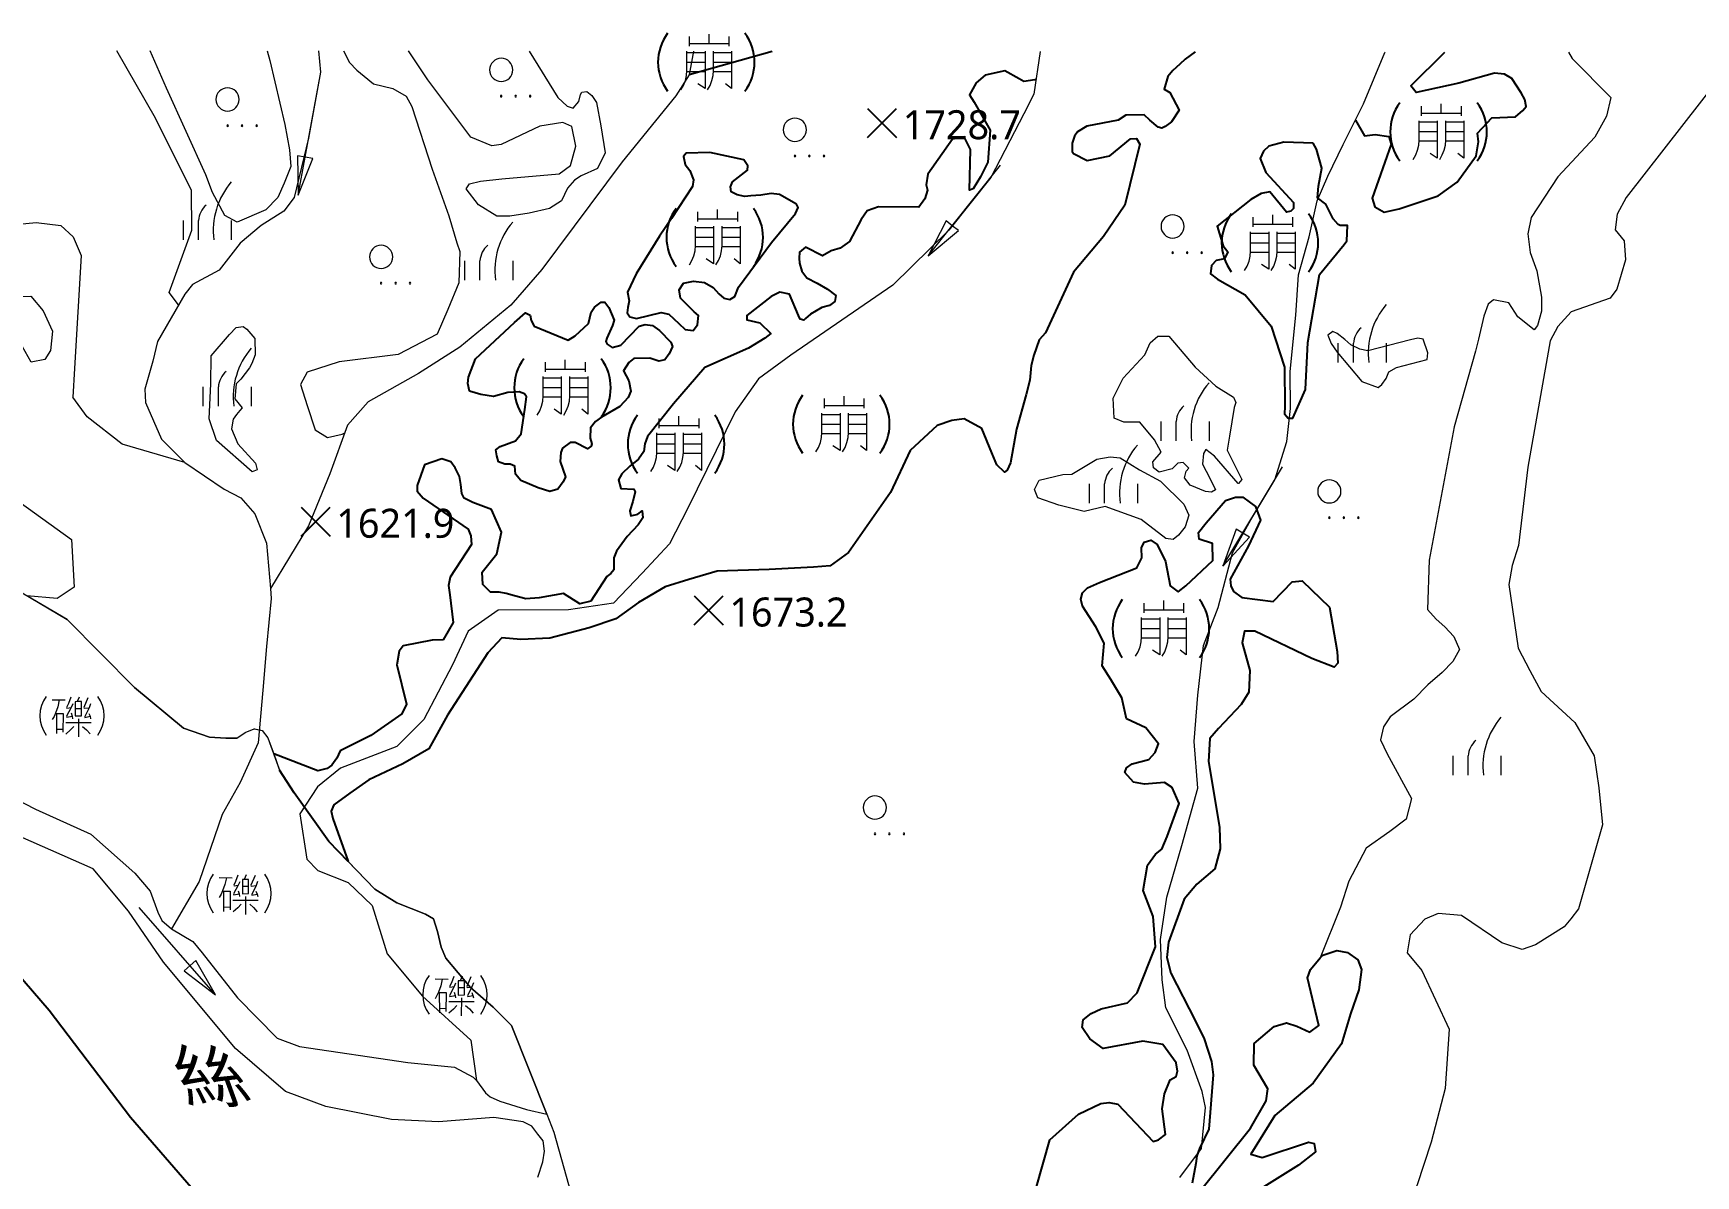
# Model space of a CAD drawing. Header units: metres. Extents: x 232867 to 235443, y 2535802 to 2538582.
# Drawn here: x 234723.9 to 235154.1, y 2538278.7 to 2538574.2 of the extents above; entities that cross this region are included whole.
import ezdxf
from ezdxf.enums import TextEntityAlignment as Align

# ---------------------------------------------------------------- set-up
doc = ezdxf.new("R2010")
doc.units = ezdxf.units.M
for name, color, linetype, lineweight in [('9510101', 5, 'Continuous', 20), ('9510104', 5, 'Continuous', 20), ('9510109', 4, 'Continuous', 20), ('9510503', 5, 'Continuous', 20), ('9710500', 3, 'Continuous', 20), ('9720000', 3, 'Continuous', 20)]:
    doc.layers.add(name, color=color, linetype=linetype, lineweight=lineweight)
doc.layers.add('9540203', color=34, linetype='Continuous', lineweight=20, true_color=0xa55200)
doc.layers.add('9790201', color=34, linetype='145', lineweight=20, true_color=0xa55200)
doc.layers.add('9810200', color=7, linetype='Continuous')
doc.layers.add('9820205', color=34, linetype='Continuous', true_color=0xa55200)
doc.styles.add('LMP', font='')
doc.styles.get('LMP').set_extended_font_data('Microsoft JhengHei')
doc.linetypes.add('145', pattern='A,0,-7.5,[10,base.shx,S=1,R=0,X=0,Y=0]', length=7.5)

# ---------------------------------------------------------------- blocks, each defined once
blk = doc.blocks.new('95423')
at = {"linetype": 'Continuous'}
for points in [[(-8.038459, 4.930951, 0.333333), (-8.038459, -5.069049)], [(5.294874, -5.069049, 0.333333), (5.294874, 4.930951)]]:
    blk.add_lwpolyline(points, format="xyb", dxfattribs=at)
for points in [[(-1.658659, 4.693477), (-2.248486, 3.049291), (-2.745182, 2.087597), (-2.667573, 1.87044), (-1.565528, 2.041063)], [(0.467822, 4.7245), (-0.028874, 3.576672)], [(2.765042, 4.569388), (1.694041, 2.056575), (1.756128, 1.854929), (3.044434, 1.979019)], [(-6.517338, 4.020808), (-3.120598, 3.98995)], [(-4.649285, 4.003837), (-5.035124, 2.261878), (-5.652713, 0.610952), (-6.007826, -0.237655), (-6.486458, -1.086262)], [(-5.703949, 0.488515), (-3.645549, 0.487518), (-3.691487, -4.344848)], [(-5.412274, 0.488373), (-5.381306, -4.711387)], [(-1.177484, 2.956224), (-1.565528, 2.041063), (-2.791747, -0.20806), (-2.714138, -0.47175), (-1.348224, -0.20806)], [(-1.565528, 0.629545), (-1.348224, -0.20806), (-1.22405, -0.844019)], [(-0.510049, 3.545649), (-0.510049, -0.130504), (1.07317, -0.099481), (1.07317, 3.56116), (-0.028874, 3.576672), (-0.510049, 3.545649)], [(-0.510049, 1.823907), (1.07317, 1.792884)], [(3.416956, 3.018268), (3.044434, 1.979019), (1.926867, -0.316638), (1.973432, -0.533795), (3.308304, -0.223571)], [(3.01339, 0.536478), (3.308304, -0.223571), (3.463521, -0.85953)], [(-3.685038, -3.666464), (-5.358978, -3.619674)], [(-2.962791, -1.812378), (3.587391, -1.812378)], [(-0.851832, -2.836116), (-1.705529, -3.766788), (-2.931747, -4.852571)], [(0.327822, -0.850683), (0.281257, -5.550575)], [(1.398823, -2.851627), (2.392216, -3.735766), (3.354564, -4.790527)]]:
    blk.add_lwpolyline(points)
blk = doc.blocks.new('98225')
at = {"lineweight": 0}
for points in [[(-4.3718, 4.121213), (-4.3718, 6.620776)], [(5.936866, 4.746473), (4.999714, 4.746473), (0.313957, 4.746473), (-4.3718, 4.746473)], [(0.625848, 7.246036), (0.625848, 4.746473)], [(5.936866, 4.121213), (5.936866, 6.620776)], [(-6.557994, -7.127561), (-5.892824, -5.979033), (-5.403554, -4.744772), (-5.10201, -3.451385), (-4.997061, -2.128435), (-4.997061, -1.815065), (-4.997061, 2.87217)], [(-4.997061, 2.558801), (-0.311303, 2.558801), (-0.311303, -2.128435), (-0.311303, -6.81567), (-2.185606, -5.565149)], [(-4.997061, 0.059238), (-0.311303, 0.059238)], [(-0.311303, 2.87217), (-0.311303, 2.558801)], [(0.313957, -7.127561), (0.979128, -5.979033), (1.468397, -4.744772), (1.769941, -3.451385), (1.876369, -2.128435), (1.876369, 2.558801), (1.876369, 2.87217)], [(1.876369, 2.558801), (6.560648, 2.558801)], [(1.876369, 0.059238), (6.560648, 0.059238)], [(6.560648, 2.87217), (6.560648, -1.815065), (6.560648, -6.503779), (6.560648, -6.81567), (4.999714, -5.565149)], [(-0.311303, -2.440326), (-4.997061, -2.440326)], [(6.560648, -2.440326), (1.876369, -2.440326)]]:
    blk.add_lwpolyline(points, dxfattribs=at)
for start, end in [(143.130102, 216.869898), (323.130102, 36.869898)]:
    blk.add_arc((0, 0), 12.5, start, end)
blk = doc.blocks.new('97132')
at = {"linetype": 'Continuous'}
for points in [[(-3.2, 6.8, 1), (2.8, 6.8, 1)], [(-0.4, 0, 1), (0, 0, 1)], [(3.35, 0, 1), (3.75, 0, 1)], [(7.1, 0, 1), (7.5, 0, 1)]]:
    blk.add_lwpolyline(points, format="xyb", close=True, dxfattribs=at)
blk = doc.blocks.new('97200')
at = {"linetype": 'Continuous'}
for points in [[(6.25, 15, 0.214635), (1.75, 0)], [(-0.25, 9, 0.201941), (-2.25, 5)]]:
    blk.add_lwpolyline(points, format="xyb", dxfattribs=at)
for points in [[(-6.25, 5), (-6.25, 0)], [(-2.25, 0), (-2.25, 5)], [(6.25, 5), (6.25, 0)]]:
    blk.add_lwpolyline(points, dxfattribs=at)
blk = doc.blocks.new('95153')
at = {"color": 5, "linetype": 'Continuous'}
blk.add_lwpolyline([(15, 0), (5, 2), (5, 0), (5, -2), (15, 0), (-15, 0)], dxfattribs=at)
blk = doc.blocks.new('98120')
at = {"linetype": 'Continuous'}
for points in [[(-3.75, -3.75), (3.75, 3.75)], [(-3.75, 3.75), (3.75, -3.75)]]:
    blk.add_lwpolyline(points, dxfattribs=at)

msp = doc.modelspace()

# ---------------------------------------------------------------- linework, layer by layer
at = {"layer": '9510101', "lineweight": 0, "flags": 128}
for points in [[(234708.18198, 2538381.898148), (234724.47268, 2538373.559648), (234738.84788, 2538367.104848), (234750.18498, 2538356.970848), (234754.16938, 2538352.328048), (234756.11418, 2538346.937448), (234757.15528, 2538344.754148), (234759.65778, 2538342.583148), (234765.23858, 2538339.269148), (234767.60098, 2538336.366348), (234776.75838, 2538324.752548), (234787.07498, 2538314.317748), (234792.79218, 2538312.173948), (234820.88488, 2538308.026948), (234832.87818, 2538306.812948), (234837.72228, 2538304.223348), (234838.60638, 2538303.353948), (234840.97118, 2538300.158848), (234842.14878, 2538299.145848), (234844.64268, 2538297.997848), (234851.52888, 2538295.863848), (234856.76748, 2538294.612748), (234858.60208, 2538290.006948), (234863.83358, 2538271.552748)], [(234854.46288, 2538278.378048), (234855.74648, 2538282.338848), (234856.16208, 2538285.122048), (234855.84758, 2538287.752648), (234854.51638, 2538289.497048), (234852.89008, 2538291.531448), (234850.68608, 2538292.683248), (234843.06958, 2538293.789248), (234828.74228, 2538292.644248), (234816.59458, 2538293.273148), (234799.59628, 2538296.640848), (234789.18578, 2538300.525648), (234776.21728, 2538311.656348), (234757.63708, 2538333.979848), (234748.53418, 2538347.186848), (234739.45008, 2538358.146048), (234699.24578, 2538375.791048)]]:
    msp.add_lwpolyline(points, dxfattribs=at).dxf.unprotected_set("ltscale", 0)
at = {"layer": '9510104', "lineweight": 0, "flags": 128}
for points in [[(234797.689982, 2538569.6475), (234798.261851, 2538564.171883), (234795.165647, 2538547.092274), (234791.450356, 2538531.748223), (234788.779075, 2538528.17267), (234782.857878, 2538524.514584), (234777.474866, 2538519.888193), (234771.984371, 2538512.894724), (234765.094285, 2538509.236638), (234763.156509, 2538506.762188), (234756.051072, 2538494.496726), (234754.866833, 2538489.439868), (234752.798073, 2538482.116851), (234752.970277, 2538478.674487), (234757.103558, 2538469.207937), (234763.131468, 2538463.183752), (234773.292659, 2538456.299024), (234777.598144, 2538454.061615), (234781.214813, 2538449.930622), (234784.31487, 2538442.35746), (234785.3056, 2538430.588423)], [(234894.799877, 2538569.545609), (234893.635776, 2538563.413366), (234890.213507, 2538558.059597), (234884.92702, 2538551.565438), (234876.30595, 2538540.972276), (234855.515678, 2538513.10777), (234847.459892, 2538503.927006), (234834.316205, 2538493.051365), (234823.563608, 2538486.234279), (234810.561271, 2538478.889692), (234805.19067, 2538472.816263), (234800.668168, 2538460.245744), (234795.156333, 2538446.827727), (234785.3056, 2538430.588423)], [(234984.483934, 2538569.451509), (234982.789014, 2538558.445171), (234980.263741, 2538553.398287), (234971.678968, 2538536.945506), (234960.86633, 2538523.288508), (234946.302573, 2538509.06981), (234919.948429, 2538490.955204), (234911.546647, 2538484.819344), (234905.568048, 2538476.261253), (234893.276074, 2538451.348169), (234888.590353, 2538442.144281), (234881.481449, 2538434.554886), (234874.034301, 2538426.773044), (234862.409954, 2538425.1298), (234844.252643, 2538424.967861), (234836.459931, 2538419.58654), (234832.407166, 2538410.837565), (234824.949616, 2538396.742082), (234817.97863, 2538389.775407), (234803.387906, 2538384.10463), (234797.450913, 2538379.319039), (234792.896176, 2538372.328895), (234794.699502, 2538360.561764), (234797.561863, 2538357.701049), (234805.368444, 2538354.58041), (234811.613631, 2538348.599056), (234815.516922, 2538336.116307), (234824.624471, 2538325.193877), (234837.115231, 2538313.75121), (234838.606361, 2538303.353968)], [(235020.624387, 2538278.251934), (235026.235678, 2538285.745042), (235027.211686, 2538296.390044), (235026.350359, 2538300.51929), (235022.480033, 2538311.241561), (235016.953246, 2538322.186219), (235016.06661, 2538329.388093), (235015.62641, 2538339.784766), (235017.190395, 2538350.78929), (235021.098502, 2538364.177331), (235025.231286, 2538378.985504), (235024.30474, 2538391.032677), (235025.27004, 2538402.977637), (235026.70027, 2538415.872013), (235030.5194, 2538425.713715), (235034.185307, 2538439.808828), (235038.960581, 2538448.358555), (235045.139408, 2538458.692925), (235048.248487, 2538468.646819), (235049.242016, 2538477.164616), (235049.163169, 2538486.737036), (235050.579771, 2538501.285903), (235051.321366, 2538511.692553), (235054.07688, 2538521.525276), (235056.127211, 2538530.879299), (235058.910955, 2538537.284859), (235062.861892, 2538545.473067), (235068.094309, 2538555.917633), (235073.657903, 2538569.201465), (235073.718622, 2538569.357882)], [(234785.3056, 2538430.588423), (234785.521068, 2538428.028848), (234784.31564, 2538415.63626), (234783.282416, 2538404.276519), (234782.076603, 2538390.679172), (234777.420546, 2538380.457692), (234772.770268, 2538372.196097), (234766.836743, 2538354.800435), (234759.657757, 2538342.583181)]]:
    msp.add_lwpolyline(points, dxfattribs=at).dxf.unprotected_set("ltscale", 0)
at = {"layer": '9510109', "lineweight": 0, "flags": 128}
for points in [[(234720.600514, 2538429.702748), (234732.716714, 2538422.622548), (234750.085314, 2538404.993548), (234762.765914, 2538394.446948), (234769.553314, 2538392.168548)], [(234769.553314, 2538392.168548), (234773.720914, 2538391.858348), (234776.570714, 2538391.921748), (234778.755914, 2538393.405148), (234781.092414, 2538394.303848), (234783.147014, 2538393.881648), (234784.627714, 2538391.989648), (234787.653214, 2538383.634548), (234791.442114, 2538377.785148), (234800.431914, 2538365.151748), (234812.275114, 2538352.836148), (234817.976914, 2538349.300748), (234825.416514, 2538346.352548), (234827.487114, 2538345.205748), (234828.512114, 2538341.936548), (234829.424714, 2538337.855348), (234830.710114, 2538335.040348), (234837.019314, 2538327.427748), (234842.903714, 2538322.313148), (234847.622914, 2538317.570148), (234856.767414, 2538294.612748), (234858.602114, 2538290.006948), (234863.833614, 2538271.552748)], [(234770.351714, 2538269.289548), (234749.057114, 2538293.882348), (234728.039314, 2538321.539548), (234719.391114, 2538331.519948)]]:
    msp.add_lwpolyline(points, dxfattribs=at).dxf.unprotected_set("ltscale", 0)
at = {"layer": '9790201', "flags": 128}
for points in [[(234677.313863, 2538569.773802), (234676.596843, 2538569.286407), (234672.873776, 2538565.496506), (234666.643069, 2538551.28488), (234666.418781, 2538544.06184), (234668.808228, 2538535.419197), (234676.099938, 2538527.97801), (234684.526857, 2538522.858198), (234691.759052, 2538522.059708), (234724.676588, 2538525.257681), (234731.041851, 2538524.451037), (234734.246477, 2538521.592805), (234736.313308, 2538516.702012), (234734.551815, 2538487.512884), (234734.130698, 2538480.059922)], [(234761.539442, 2538503.970794), (234759.129027, 2538507.194139), (234764.986203, 2538523.241254), (234764.894575, 2538533.52098), (234755.584175, 2538552.281154), (234745.571328, 2538569.702184)], [(234784.469194, 2538569.661371), (234785.167213, 2538567.123565), (234789.028942, 2538550.596718), (234790.230284, 2538544.039864), (234790.554163, 2538539.759332), (234788.878139, 2538535.45999), (234787.197024, 2538531.731744), (234784.082317, 2538528.561158), (234776.682104, 2538525.350264), (234773.524128, 2538527.033993), (234770.327973, 2538533.00094), (234768.573047, 2538537.553584), (234758.372458, 2538560.01782), (234754.177774, 2538569.693154)], [(234804.234126, 2538569.640633), (234805.76971, 2538566.638802), (234807.640256, 2538564.661939), (234809.507013, 2538563.112422), (234811.947672, 2538561.14092), (234816.947525, 2538559.905787), (234820.385881, 2538557.943667), (234821.835156, 2538555.250537), (234827.110129, 2538539.059597), (234831.493313, 2538526.991636), (234833.550584, 2538520.030397), (234834.28343, 2538517.757914), (234834.053505, 2538509.70331), (234831.231735, 2538502.760779), (234828.404855, 2538496.394532), (234818.360021, 2538491.113088), (234803.094959, 2538489.240562), (234794.756985, 2538486.568666), (234793.055235, 2538483.382832), (234794.833639, 2538477.924386), (234796.908017, 2538471.604222), (234800.097305, 2538469.617042), (234803.837661, 2538470.51671), (234804.498206, 2538470.891523)], [(234852.246222, 2538569.590257), (234859.649437, 2538557.626001), (234862.088369, 2538555.373492), (234863.658501, 2538554.819396), (234865.0662, 2538556.539216), (234865.47667, 2538558.391873), (234865.898476, 2538558.964701), (234867.177748, 2538559.118946), (234868.467096, 2538558.135563), (234869.621719, 2538556.297623), (234870.763618, 2538550.248139), (234871.920194, 2538543.297503), (234869.88164, 2538539.22235), (234865.663071, 2538537.345774), (234863.965772, 2538536.192092), (234862.133748, 2538534.183851), (234860.597623, 2538530.898456), (234857.485068, 2538528.878174), (234852.230737, 2538527.691043), (234847.257191, 2538526.933199), (234843.842441, 2538526.901088), (234839.120711, 2538529.843207), (234835.954, 2538533.93767), (234836.796352, 2538535.225528), (234839.635679, 2538535.963304), (234845.17961, 2538536.584297), (234859.966784, 2538537.86107), (234862.935798, 2538540.022217), (234864.314529, 2538545.012715), (234863.27322, 2538550.122671), (234860.987903, 2538551.096687), (234855.019648, 2538550.187274), (234844.959242, 2538545.399568), (234842.54298, 2538545.092417), (234837.116141, 2538547.316829), (234826.028241, 2538562.145162), (234820.977683, 2538569.623065)], [(235165.338269, 2538569.261751), (235136.04634, 2538531.748751), (235133.773789, 2538527.398361), (235133.23136, 2538523.352824), (235135.566616, 2538520.488726), (235135.898027, 2538515.585587), (235133.653066, 2538508.060822), (235131.940501, 2538505.735913), (235121.863586, 2538502.178032), (235118.430931, 2538498.393953), (235116.442135, 2538494.623434), (235110.661353, 2538461.956994), (235108.237981, 2538441.732019), (235106.550498, 2538436.521315), (235105.726822, 2538431.607327), (235108.179963, 2538415.179993), (235111.117845, 2538409.435525), (235114.053219, 2538403.979636), (235122.786602, 2538395.980775), (235127.770969, 2538387.369497), (235128.998794, 2538379.01154), (235129.947879, 2538369.496553), (235123.783015, 2538347.793423), (235121.784186, 2538345.177222), (235120.069112, 2538343.140892), (235112.601177, 2538338.453103), (235109.145948, 2538337.266239), (235103.933006, 2538338.948897), (235093.474517, 2538346.065746), (235087.405292, 2538346.585949), (235083.952572, 2538345.110505), (235080.233653, 2538341.035134), (235079.407469, 2538336.409725), (235083.201633, 2538331.827712), (235090.265091, 2538316.59809), (235089.242938, 2538301.292528), (235085.609298, 2538287.405453), (235081.953084, 2538276.115594), (235075.115364, 2538265.37306), (235071.660136, 2538264.186196), (235067.019721, 2538266.451437), (235055.16252, 2538268.360294), (235049.414674, 2538265.131676), (235048.133848, 2538246.360448), (235047.018892, 2538241.732327), (235043.342612, 2538232.751104), (235039.940056, 2538225.50407), (235031.327066, 2538219.651115), (235028.745677, 2538217.606648), (235025.310514, 2538214.111148), (235022.503058, 2538204.849482), (235021.70948, 2538196.47254), (235020.61459, 2538189.535783), (235017.480739, 2538184.600098), (235010.939316, 2538172.994537), (234998.075011, 2538157.866355), (234987.899947, 2538132.37372), (234987.083796, 2538126.593994), (234987.407682, 2538122.556593), (234989.160379, 2538120.26423), (234991.809489, 2538114.517049), (234994.820108, 2538100.403775), (234995.42775, 2538096.946246), (234995.502996, 2538088.288861), (234995.271913, 2538081.64882), (234995.362208, 2538071.259958), (235005.190153, 2538037.008499), (235016.665449, 2538012.585016), (235035.108892, 2537983.897934), (235067.47107, 2537948.703707), (235093.975042, 2537922.97836), (235124.609605, 2537887.190701), (235132.211216, 2537872.504017)], [(235121.182524, 2538569.308081), (235122.129518, 2538567.639415), (235132.109571, 2538557.563984), (235131.020557, 2538552.751643), (235127.957998, 2538547.355809), (235118.436408, 2538537.097192), (235111.460952, 2538526.580015), (235110.649685, 2538522.335237), (235111.256466, 2538517.538826), (235112.993776, 2538512.753033), (235114.182916, 2538505.984752), (235114.214663, 2538502.312847), (235113.11588, 2538498.630323), (235112.277751, 2538497.492542), (235108.008958, 2538500.842169), (235105.716151, 2538504.492835), (235101.751969, 2538505.303029), (235100.348575, 2538504.159938), (235099.244908, 2538501.042322), (235097.883029, 2538495.09751), (235097.061994, 2538491.982549), (235091.577848, 2538472.440111), (235085.092601, 2538437.916981), (235084.637229, 2538425.201232), (235086.920268, 2538422.680383), (235089.198423, 2538420.724443), (235091.481462, 2538418.203594), (235092.923929, 2538414.827418), (235091.254997, 2538411.704492), (235088.453093, 2538408.853402), (235084.805733, 2538405.711892), (235081.163257, 2538402.005474), (235074.984415, 2538397.4278), (235073.310599, 2538394.869783), (235072.492006, 2538391.472368), (235074.219548, 2538387.816392), (235080.537589, 2538376.294177), (235079.170826, 2538370.914272), (235074.958201, 2538367.767453), (235068.776917, 2538363.472233), (235064.328059, 2538354.956129), (235062.125609, 2538348.155989), (235056.932442, 2538335.056903)], [(234666.071242, 2538476.341872), (234673.369779, 2538479.632958), (234680.068982, 2538484.383154), (234682.379601, 2538488.213228), (234683.502062, 2538493.789825), (234680.521153, 2538499.327832), (234676.705626, 2538499.877847), (234672.013433, 2538500.126668), (234664.076141, 2538502.688566), (234662.866959, 2538506.778487), (234665.75589, 2538511.492849), (234679.204226, 2538515.42767), (234684.801991, 2538512.25787), (234691.886269, 2538506.758455), (234700.415013, 2538503.616221), (234708.613868, 2538504.572177), (234719.738445, 2538506.141548), (234723.255618, 2538506.174625), (234726.513857, 2538502.396924), (234728.905943, 2538497.14633), (234728.364422, 2538492.161095), (234726.919956, 2538489.803914), (234723.408038, 2538489.184987), (234721.026465, 2538493.263882), (234718.948501, 2538496.173835), (234715.433955, 2538495.847832), (234715.177648, 2538491.744128), (234716.721975, 2538482.970167), (234718.905057, 2538468.343222), (234720.509826, 2538452.83199), (234733.785949, 2538443.289514), (234734.482518, 2538430.992185), (234730.11233, 2538428.021589), (234722.251923, 2538428.737677)], [(234763.131468, 2538463.183752), (234746.91463, 2538467.922014), (234737.891835, 2538474.9943), (234734.130698, 2538480.059922)], [(234776.5707, 2538391.9217), (234773.7209, 2538391.8583), (234769.5533, 2538392.1685), (234762.7659, 2538394.4469), (234750.0853, 2538404.9935), (234732.7167, 2538422.6225), (234722.251923, 2538428.737677)], [(234776.5707, 2538391.9217), (234778.755896, 2538393.405113), (234781.092451, 2538394.303813), (234781.247666, 2538394.27192)], [(234781.247666, 2538394.27192), (234783.14698, 2538393.881657), (234784.627717, 2538391.989685), (234786.140458, 2538387.812093)], [(234786.140458, 2538387.812093), (234787.6532, 2538383.6345)], [(234856.767444, 2538294.612791), (234847.6229, 2538317.5701), (234842.9037, 2538322.3131), (234837.0193, 2538327.4277), (234830.7101, 2538335.0403), (234829.4247, 2538337.8553), (234828.5121, 2538341.9365), (234827.4871, 2538345.2057), (234825.4165, 2538346.3525), (234817.9769, 2538349.3007), (234812.2751, 2538352.8361), (234805.381175, 2538360.005009)]]:
    msp.add_lwpolyline(points, dxfattribs=at)
for points in [[(234781.281679, 2538495.221204), (234781.319257, 2538491.011724), (234780.467256, 2538488.826213), (234779.896664, 2538487.659514), (234777.598746, 2538484.734573), (234776.447195, 2538483.562411), (234776.046462, 2538479.639143), (234777.95531, 2538477.334427), (234777.38083, 2538476.603191), (234776.518463, 2538475.578916), (234775.657392, 2538474.409485), (234775.243701, 2538471.937762), (234776.876323, 2538468.033615), (234781.424102, 2538462.995548), (234781.875371, 2538461.257792), (234780.572101, 2538460.810036), (234771.349443, 2538468.852643), (234769.410793, 2538474.495912), (234769.911413, 2538483.500951), (234769.991864, 2538490.76004), (234774.735531, 2538496.32098), (234776.462857, 2538498.079223), (234778.203141, 2538498.385921), (234779.226297, 2538497.669709)], [(235083.566295, 2538495.061294), (235082.146807, 2538495.33121), (235080.308365, 2538494.88906), (235069.278945, 2538492.094545), (235067.149712, 2538492.499418), (235064.872621, 2538493.611032), (235063.301582, 2538495.012532), (235061.304204, 2538496.551651), (235060.165658, 2538497.107458), (235058.898951, 2538496.104176), (235059.767632, 2538493.987948), (235061.346058, 2538491.736763), (235067.647449, 2538484.148165), (235071.91207, 2538482.630346), (235072.897834, 2538483.347737), (235074.017915, 2538484.916145), (235074.711656, 2538486.622174), (235076.685645, 2538487.773727), (235084.603761, 2538489.830882), (235084.730692, 2538491.531585)], [(235024.555353, 2538487.860951), (235029.873692, 2538482.923917), (235034.460575, 2538480.117297), (235035.043254, 2538478.697914), (235034.626746, 2538477.411628), (235033.408287, 2538469.990918), (235032.869097, 2538466.423707), (235036.642845, 2538458.76493), (235035.796161, 2538457.759574), (235035.653598, 2538457.758235), (235029.603804, 2538464.825684), (235027.307878, 2538466.513942), (235026.746321, 2538465.511265), (235026.484803, 2538462.801578), (235028.370434, 2538459.114663), (235029.822163, 2538456.136101), (235028.829188, 2538455.556828), (235027.259747, 2538455.684568), (235023.253059, 2538457.356753), (235021.811271, 2538459.195522), (235022.224051, 2538460.90923), (235022.929413, 2538461.770772), (235021.491353, 2538463.182119), (235020.06696, 2538463.02625), (235018.653751, 2538461.588114), (235015.239682, 2538460.701122), (235013.804106, 2538461.82752), (235013.647875, 2538463.393396), (235015.765204, 2538465.835549), (235014.025864, 2538469.09638), (235010.279452, 2538473.620726), (235006.14511, 2538473.581882), (235003.569027, 2538474.697564), (235003.381319, 2538479.82163), (235005.899055, 2538484.967457), (235011.541254, 2538490.996337), (235012.93751, 2538494.139671), (235014.915635, 2538495.865648), (235017.762835, 2538495.8924)], [(234992.625444, 2538460.138846), (234999.149888, 2538464.047294), (235002.566518, 2538464.649342), (235005.135223, 2538464.388502), (235010.152502, 2538461.300929), (235015.596236, 2538458.359849), (235021.636415, 2538452.432147), (235022.94445, 2538449.594697), (235021.972654, 2538446.593341), (235020.280543, 2538444.440138), (235018.864841, 2538443.286941), (235017.008973, 2538443.554479), (235010.549817, 2538448.480836), (235001.253025, 2538451.813175), (234995.846684, 2538450.479998), (234989.273629, 2538452.128085), (234983.83862, 2538454.071838), (234982.964519, 2538456.200929), (234984.226436, 2538458.635064), (234990.344367, 2538460.117414)]]:
    msp.add_lwpolyline(points, close=True, dxfattribs=at)
at = {"layer": '9820205', "flags": 128}
for points in [[(235024.548547, 2538569.409472), (235021.97075, 2538567.533326), (235020.575104, 2538566.254812), (235018.761132, 2538564.550568), (235017.508603, 2538562.992201), (235016.55211, 2538559.749422), (235017.966133, 2538558.919115), (235020.397905, 2538554.302187), (235018.454291, 2538551.331329), (235016.77731, 2538550.050171), (235015.936982, 2538549.620474), (235014.949861, 2538549.892395), (235012.823926, 2538551.700207), (235011.405003, 2538553.092866), (235006.622317, 2538553.047913), (235004.664002, 2538551.76411), (234996.518779, 2538550.140958), (234994.139687, 2538548.712601), (234993.305485, 2538547.579964), (234992.758742, 2538545.747031), (234992.777119, 2538543.638211), (234993.063354, 2538543.078504), (234996.595961, 2538541.283913), (235002.494184, 2538542.464147), (235007.80156, 2538546.872617), (235009.347674, 2538547.027749), (235010.205154, 2538545.489214), (235006.403684, 2538529.706336), (235000.846827, 2538521.639934), (234993.049094, 2538512.427673), (234985.870386, 2538496.753652), (234984.198306, 2538494.910142), (234982.825937, 2538490.960456), (234982.145878, 2538488.282673), (234981.756955, 2538484.482831), (234980.804137, 2538480.818287), (234978.350534, 2538471.796856), (234976.738485, 2538463.064534), (234975.910408, 2538461.228957), (234975.211972, 2538460.659994), (234973.225479, 2538462.609716), (234971.932522, 2538465.690753), (234969.345381, 2538471.993415), (234964.821978, 2538474.48169), (234961.590307, 2538474.029517), (234957.803318, 2538472.728527), (234950.825086, 2538466.335959), (234945.714733, 2538455.461762), (234934.877452, 2538439.893954), (234930.124169, 2538436.474888), (234925.765935, 2538436.152726), (234914.37679, 2538435.48328), (234900.875186, 2538435.075178), (234893.578867, 2538432.897606), (234887.405435, 2538431.011787), (234880.547044, 2538427.010538), (234874.675774, 2538422.737367), (234867.802681, 2538420.423174), (234857.556026, 2538417.796073), (234850.103113, 2538417.444823), (234845.176084, 2538417.820312), (234841.551815, 2538413.99006), (234831.141435, 2538397.863865), (234826.29404, 2538389.101134), (234819.575091, 2538385.241794), (234810.748584, 2538381.081447), (234805.854633, 2538377.661059), (234801.660344, 2538374.669046), (234800.971709, 2538372.97538), (234801.409637, 2538371.151702), (234805.381175, 2538360.005009)], [(234915.094465, 2538569.524315), (234893.635776, 2538563.413366)], [(235066.018166, 2538551.773389), (235068.368099, 2538547.699246), (235071.177058, 2538548.006642), (235074.696163, 2538547.47771), (235075.275469, 2538545.516151), (235070.335373, 2538531.56021), (235071.057681, 2538529.318995), (235073.459526, 2538527.936563), (235077.388177, 2538528.816481), (235087.481214, 2538532.14283), (235092.370743, 2538535.701282), (235097.232298, 2538542.490975), (235097.903524, 2538546.150288), (235097.602925, 2538548.395466), (235101.364248, 2538552.364816), (235107.407525, 2538552.562105), (235109.360904, 2538554.266463), (235110.195807, 2538555.25781), (235109.898857, 2538557.081522), (235108.900275, 2538558.758141), (235106.477753, 2538562.528882), (235104.574763, 2538563.622691), (235102.035554, 2538563.880555), (235092.756052, 2538561.25782), (235081.78293, 2538558.900895), (235080.358963, 2538560.577867), (235089.139577, 2538569.341701)], [(234983.40672, 2538562.456378), (234983.078019, 2538562.20525), (234980.264466, 2538561.756407), (234978.990547, 2538562.448418), (234975.309652, 2538564.525777), (234970.248459, 2538563.351817), (234967.871041, 2538561.358301), (234966.207786, 2538558.24512), (234967.350696, 2538556.425497), (234971.499745, 2538549.143031), (234970.941997, 2538540.869773), (234968.986884, 2538537.047402), (234967.097649, 2538533.962358), (234966.141584, 2538533.604933), (234966.471804, 2538544.167851), (234964.75313, 2538547.390036), (234961.799947, 2538546.799083), (234955.399097, 2538537.727868), (234954.99991, 2538535.048963), (234955.29395, 2538533.643752), (234954.609343, 2538531.384556), (234953.07833, 2538529.2582), (234942.653283, 2538529.300992), (234939.703794, 2538528.287681), (234938.174013, 2538526.02054), (234935.124303, 2538520.359969), (234932.744421, 2538518.648025), (234930.355919, 2538517.921584), (234928.113205, 2538516.633322), (234923.726766, 2538518.844845), (234922.188364, 2538517.563205), (234922.061049, 2538516.013236), (234922.212996, 2538514.747487), (234922.794918, 2538512.640995), (234924.077458, 2538510.963482), (234926.766159, 2538509.580783), (234929.456091, 2538508.057299), (234931.583806, 2538506.387731), (234931.315628, 2538504.836438), (234929.915625, 2538503.837694), (234927.948478, 2538503.25601), (234925.005147, 2538501.53877), (234923.747238, 2538500.400564), (234923.328346, 2538499.974234), (234922.339846, 2538500.246536), (234921.908638, 2538501.228065), (234919.606809, 2538506.697528), (234917.06636, 2538507.236835), (234914.822415, 2538506.08936), (234908.525481, 2538501.243047), (234908.535333, 2538500.116759), (234911.92342, 2538499.303826), (234914.765298, 2538496.514592), (234913.225665, 2538495.373738), (234909.021962, 2538492.799864), (234897.655214, 2538487.765092), (234889.566479, 2538478.396414), (234882.878979, 2538469.885695), (234882.190677, 2538468.048856), (234881.926194, 2538466.075205), (234880.534812, 2538464.090959), (234878.297024, 2538462.239554), (234876.201331, 2538460.248687), (234875.369703, 2538458.692097), (234875.952858, 2538456.444819), (234879.334786, 2538456.335815), (234879.622669, 2538455.634534), (234879.081387, 2538453.09509), (234878.25715, 2538450.693783), (234878.549958, 2538449.429359), (234880.377475, 2538449.868932), (234881.496984, 2538450.724241), (234881.653857, 2538448.895348), (234880.402106, 2538447.053213), (234877.610721, 2538444.070223), (234874.826726, 2538440.242518), (234874.137192, 2538438.546466), (234874.151971, 2538436.857035), (234874.164287, 2538435.449176), (234873.327733, 2538434.455728), (234872.347854, 2538433.742529), (234868.177403, 2538427.367435), (234865.366314, 2538426.63702), (234861.117043, 2538429.272225), (234854.786857, 2538428.227133), (234851.408623, 2538427.913779), (234848.443124, 2538428.730685), (234846.325262, 2538429.273965), (234844.490357, 2538429.679108), (234842.236559, 2538429.65792), (234840.247244, 2538431.610383), (234840.078056, 2538434.847136), (234843.840698, 2538439.528826), (234845.059197, 2538445.172181), (234842.471949, 2538451.061354), (234837.666618, 2538452.846547), (234835.402968, 2538453.951646), (234834.828434, 2538455.213423), (234834.527005, 2538457.463349), (234834.226807, 2538459.572489), (234833.080203, 2538461.81447), (234831.939757, 2538463.352522), (234829.678569, 2538464.176049), (234825.184521, 2538462.585028), (234823.259247, 2538457.216623), (234823.271562, 2538455.808764), (234824.837058, 2538453.993113), (234836.459203, 2538445.936118), (234837.178294, 2538444.253308), (234837.338861, 2538442.002057), (234831.77826, 2538433.501931), (234831.374146, 2538431.38617), (234831.676807, 2538428.995457), (234832.584791, 2538421.82332), (234829.947815, 2538417.29301), (234827.130568, 2538417.266525), (234819.677178, 2538415.788481), (234818.562594, 2538414.370027), (234818.029934, 2538410.845082), (234820.513266, 2538400.731007), (234819.267673, 2538398.184942), (234811.286549, 2538392.618809), (234803.291877, 2538388.60132), (234802.462713, 2538386.763158), (234801.210962, 2538384.921023), (234799.95059, 2538384.064389), (234797.560856, 2538383.478733), (234786.140458, 2538387.812093)], [(234983.500022, 2538275.827423), (234986.962108, 2538288.046362), (234994.340578, 2538294.654698), (235000.117117, 2538297.384003), (235002.345298, 2538297.702152), (235004.580015, 2538297.277288), (235013.738188, 2538287.554676), (235015.072744, 2538288.013051), (235016.845616, 2538289.367231), (235016.043195, 2538296.047375), (235016.604088, 2538299.916633), (235018.059913, 2538303.497062), (235019.687987, 2538304.404038), (235019.973662, 2538305.744256), (235019.656615, 2538307.970505), (235016.194233, 2538312.69368), (235010.981201, 2538313.536428), (235000.735229, 2538311.656852), (234997.292454, 2538314.150986), (234995.332955, 2538317.10489), (234995.613401, 2538319.039519), (234997.681098, 2538320.693697), (235000.198876, 2538321.906256), (235007.02691, 2538323.456512), (235009.532923, 2538326.006496), (235014.336101, 2538337.940796), (235013.671943, 2538345.811159), (235011.084886, 2538352.474548), (235012.217129, 2538359.024241), (235014.274369, 2538361.867242), (235015.898521, 2538363.220026), (235017.35696, 2538366.50325), (235020.405566, 2538375.002931), (235018.584329, 2538379.147054), (235016.639209, 2538380.466328), (235011.437941, 2538379.97165), (235008.607039, 2538380.539532), (235006.354022, 2538383.044836), (235006.789724, 2538384.237847), (235008.26777, 2538385.292029), (235012.571491, 2538386.37274), (235014.191722, 2538388.171333), (235015.064433, 2538390.408752), (235011.755999, 2538394.538912), (235006.827335, 2538396.87048), (235005.589213, 2538402.357614), (235002.72171, 2538407.086374), (235000.459543, 2538410.631897), (235001.003443, 2538416.432991), (234998.88346, 2538420.722924), (234995.415849, 2538426.040511), (234994.954004, 2538427.819556), (234995.385785, 2538429.458375), (234996.712497, 2538430.808367), (234999.823847, 2538432.175113), (235009.457644, 2538435.930358), (235010.726899, 2538438.524405), (235010.704353, 2538441.106317), (235011.409495, 2538442.547454), (235013.126886, 2538443.137393), (235014.715774, 2538442.004709), (235016.907604, 2538437.578309), (235018.110983, 2538431.277757), (235020.134229, 2538429.7188), (235022.129919, 2538431.315512), (235029.106693, 2538437.836362), (235029.067865, 2538442.282988), (235025.613042, 2538443.398143), (235025.454478, 2538445.118069), (235027.442653, 2538447.575418), (235032.416222, 2538453.360193), (235034.992309, 2538454.245101), (235036.858243, 2538454.26263), (235040.180805, 2538451.855171), (235041.50392, 2538448.281319), (235038.403801, 2538441.653435), (235033.598816, 2538433.001218), (235033.75738, 2538431.281292), (235034.487572, 2538429.853639), (235036.654352, 2538428.29603), (235044.702244, 2538427.224023), (235049.682076, 2538432.291601), (235052.263172, 2538432.602751), (235059.356432, 2538425.783725), (235061.32257, 2538414.326091), (235061.492406, 2538411.315209), (235060.49644, 2538410.301694), (235054.735062, 2538412.542791), (235040.032025, 2538419.577231), (235037.30489, 2538419.551612), (235036.75706, 2538416.533988), (235038.685621, 2538409.379541), (235038.447403, 2538403.782702), (235036.465491, 2538400.608155), (235030.634479, 2538394.384971), (235028.36049, 2538391.781485), (235027.981243, 2538385.896419), (235030.85743, 2538368.852734), (235031.049812, 2538363.259941), (235029.659569, 2538358.082633), (235024.956784, 2538354.165269), (235021.689334, 2538350.261389), (235017.62331, 2538339.177441), (235017.22778, 2538335.157089), (235018.267585, 2538331.150221), (235024.547241, 2538318.872402), (235026.885109, 2538314.160472), (235028.802398, 2538308.29698), (235029.263059, 2538304.858476), (235028.094007, 2538290.789267), (235025.697777, 2538285.74596), (235024.996393, 2538283.874504), (235024.726861, 2538281.863654), (235023.746954, 2538276.824155)], [(234805.381175, 2538360.005009), (234800.4319, 2538365.1517), (234791.4421, 2538377.7851), (234787.6532, 2538383.6345)], [(235025.964384, 2538274.93893), (235038.882401, 2538291.041667), (235042.928914, 2538298.117362), (235043.34213, 2538301.200237), (235039.76705, 2538307.324662), (235039.865028, 2538312.897097), (235044.961648, 2538317.343513), (235048.181728, 2538318.253459), (235050.830332, 2538317.398613), (235054.218934, 2538315.817621), (235056.551016, 2538317.598943), (235053.655651, 2538329.88774), (235054.369998, 2538332.093729), (235056.932442, 2538335.056903)], [(235056.932442, 2538335.056903), (235057.565708, 2538335.789203), (235061.223375, 2538336.996495), (235064.01613, 2538336.436241), (235066.673712, 2538334.555148), (235067.575819, 2538332.071097), (235066.888407, 2538326.786366), (235064.741521, 2538320.608218), (235062.462026, 2538312.816019), (235055.067954, 2538302.629899), (235045.163018, 2538294.326249), (235038.941401, 2538284.297755), (235041.883439, 2538283.445664), (235053.880892, 2538287.370396), (235055.350629, 2538287.090957), (235055.663302, 2538284.894611), (235051.291289, 2538281.48133), (235038.887032, 2538273.740689)], [(234719.3911, 2538331.5199), (234728.0393, 2538321.5395), (234749.0571, 2538293.8823), (234770.3517, 2538269.2895), (234779.7477, 2538258.7325), (234794.9775, 2538246.6813), (234800.6299, 2538238.6291), (234809.5677, 2538218.4971), (234817.7925, 2538205.0771), (234832.9859, 2538186.7491), (234838.5603, 2538176.3849), (234839.8499, 2538170.4207), (234845.7601, 2538146.2705), (234847.9511, 2538140.6247), (234849.9905, 2538137.7653), (234851.5281, 2538136.2343), (234864.9463, 2538129.9657), (234868.1567, 2538126.4297), (234869.6867, 2538124.3325), (234871.5999, 2538122.6551), (234884.2355, 2538114.3199), (234884.669808, 2538114.087339)]]:
    msp.add_lwpolyline(points, dxfattribs=at)
for points in [[(235055.122993, 2538545.797134), (235047.473048, 2538546.008344), (235043.65792, 2538544.981657), (235042.252795, 2538543.69452), (235041.419073, 2538541.84656), (235042.867269, 2538538.179918), (235050.015956, 2538530.461948), (235050.029493, 2538528.905046), (235049.327546, 2538528.190709), (235048.197047, 2538527.89699), (235043.901681, 2538533.235454), (235041.639452, 2538532.789552), (235038.962207, 2538531.207365), (235030.240833, 2538524.331101), (235031.842955, 2538519.250424), (235032.989453, 2538517.704169), (235032.15573, 2538515.856209), (235030.035121, 2538515.411637), (235028.771616, 2538514.125831), (235028.506835, 2538512.000121), (235030.360202, 2538510.602056), (235037.476893, 2538506.564037), (235044.204412, 2538498.417465), (235047.695589, 2538487.834164), (235047.784194, 2538477.643533), (235047.658571, 2538475.802227), (235048.659757, 2538474.67925), (235049.792717, 2538474.689897), (235053.127607, 2538482.081736), (235053.729875, 2538494.260533), (235056.69292, 2538511.840341), (235063.14099, 2538519.544532), (235063.840476, 2538520.541941), (235063.947639, 2538524.506295), (235062.106578, 2538524.488995), (235061.537637, 2538524.766745), (235060.25075, 2538526.170133), (235058.376463, 2538529.974319), (235056.237394, 2538531.652796), (235056.494792, 2538534.627725), (235057.303902, 2538539.306415), (235055.98625, 2538544.248217)], [(234921.414538, 2538529.98518), (234916.98672, 2538532.500172), (234914.852642, 2538532.764178), (234912.156416, 2538532.312726), (234909.599786, 2538532.146656), (234908.037889, 2538531.989937), (234906.044661, 2538532.397301), (234904.473986, 2538533.234742), (234904.320595, 2538534.51161), (234904.877727, 2538535.795157), (234908.688218, 2538538.813705), (234908.820291, 2538539.951222), (234907.811764, 2538541.50412), (234898.983718, 2538543.409606), (234892.874472, 2538543.210136), (234892.171472, 2538542.35132), (234892.616597, 2538540.224988), (234893.767229, 2538538.673427), (234894.78328, 2538536.268393), (234894.514119, 2538534.561449), (234889.044771, 2538526.272032), (234885.958598, 2538521.697915), (234879.933372, 2538511.982926), (234877.70108, 2538507.274803), (234878.147459, 2538505.006448), (234877.736193, 2538503.298168), (234877.606629, 2538501.876606), (234878.32593, 2538500.889127), (234880.034948, 2538500.479091), (234886.417118, 2538501.959437), (234888.410345, 2538501.552072), (234890.989548, 2538499.161735), (234892.566494, 2538497.614181), (234894.700572, 2538497.350176), (234895.824869, 2538498.78109), (234896.087759, 2538501.198147), (234894.942144, 2538502.181618), (234891.358176, 2538505.698785), (234891.055156, 2538507.826453), (234892.176945, 2538509.541413), (234894.729813, 2538510.133551), (234897.575668, 2538509.734203), (234899.860629, 2538508.477375), (234901.296724, 2538506.786463), (234902.585699, 2538505.662305), (234904.151358, 2538505.392956), (234905.42403, 2538506.115093), (234906.397444, 2538508.53883), (234914.964252, 2538520.124161), (234921.151647, 2538527.568122), (234921.848376, 2538529.137052)], [(234888.904274, 2538494.354589), (234889.345662, 2538493.209405), (234888.499729, 2538491.333787), (234887.363773, 2538489.742776), (234885.785158, 2538489.440603), (234883.478944, 2538490.137257), (234879.310444, 2538490.098072), (234878.025664, 2538489.080328), (234876.607307, 2538486.911996), (234878.067589, 2538484.339724), (234878.522951, 2538481.614339), (234877.818219, 2538480.027381), (234875.682425, 2538477.708638), (234870.963097, 2538474.934609), (234869.392105, 2538473.770508), (234868.112408, 2538472.178146), (234867.992804, 2538469.447356), (234868.436733, 2538468.014863), (234868.298073, 2538467.438893), (234867.298236, 2538466.711161), (234864.12068, 2538468.40529), (234862.827007, 2538468.393129), (234860.827332, 2538466.937666), (234860.406272, 2538465.784375), (234860.282857, 2538463.484549), (234861.612102, 2538459.474379), (234861.04857, 2538458.176082), (234859.627672, 2538456.295059), (234857.620374, 2538455.701523), (234854.592912, 2538456.67873), (234850.120413, 2538458.504353), (234848.667754, 2538460.214697), (234848.506227, 2538462.224511), (234847.351214, 2538462.78832), (234845.9138, 2538462.774808), (234844.327563, 2538463.334563), (234843.882364, 2538464.91071), (234843.580907, 2538466.488209), (234844.723215, 2538467.360947), (234848.73527, 2538468.835328), (234850.157439, 2538470.572696), (234851.107729, 2538476.90296), (234851.509734, 2538480.211071), (234851.072157, 2538480.925291), (234849.629662, 2538481.486398), (234846.756105, 2538481.315718), (234843.027722, 2538480.275004), (234839.716588, 2538480.818544), (234836.834138, 2538481.653448), (234836.385127, 2538483.66056), (234836.514894, 2538485.242112), (234838.341608, 2538490.000282), (234848.464669, 2538499.433773), (234851.317899, 2538501.902927), (234852.472912, 2538501.339118), (234852.773099, 2538499.905273), (234853.50451, 2538498.475483), (234862.305766, 2538494.822886), (234864.16424, 2538495.989689), (234867.586084, 2538499.182522), (234868.279383, 2538502.062371), (234869.130397, 2538503.36337), (234870.84386, 2538504.672477), (234871.850049, 2538504.681936), (234872.868943, 2538503.254848), (234874.191836, 2538499.962951), (234873.772045, 2538498.666005), (234872.363851, 2538495.348436), (234872.083991, 2538494.483805), (234872.377826, 2538493.768234), (234873.679121, 2538492.918467), (234875.973902, 2538493.514706), (234880.674173, 2538498.443555), (234882.251517, 2538498.889382), (234884.122696, 2538498.619639), (234886.002768, 2538497.344313)]]:
    msp.add_lwpolyline(points, close=True, dxfattribs=at)

# ---------------------------------------------------------------- block references
at = {"layer": '9510503'}
for p, rotation in [((234795.165647, 2538547.092274), 259.568664), ((234964.842833, 2538528.328897), 231.424989), ((235039.465507, 2538449.203066), 239.008238), ((234761.201249, 2538336.845358), 311.151362)]:
    msp.add_blockref('95153', p, dxfattribs=dict(at, rotation=rotation))
at = {"layer": '9540203'}
for p in [(234735.305094, 2538397.782031), (234778.5416, 2538351.8086), (234834.395404, 2538325.59336)]:
    msp.add_blockref('95423', p, dxfattribs=at)
at = {"layer": '9710500'}
for p in [(234845.2031, 2538557.9378), (234774.401864, 2538550.295066), (234921.201319, 2538542.441405), (235018.934172, 2538517.451636), (234814.1269, 2538509.5724), (235059.4758, 2538448.9239), (234941.896, 2538367.1506)]:
    msp.add_blockref('97132', p, dxfattribs=at)
at = {"layer": '9720000'}
for p in [(234768.918215, 2538520.772791), (234841.759484, 2538510.377103), (235067.7666, 2538489.0396), (234774.0775, 2538477.746), (235021.896473, 2538468.8363), (235003.389893, 2538452.699832), (235097.4459, 2538382.3069)]:
    msp.add_blockref('97200', p, dxfattribs=at)
at = {"layer": '9810200'}
for p in [(234943.5345, 2538551.0019, 1728.69067), (234796.9675, 2538447.9237, 1621.872136), (234898.6793, 2538424.9706, 1673.224881)]:
    msp.add_blockref('98120', p, dxfattribs=at)
at = {"layer": '9820205'}
for p in [(234898.066564, 2538566.706521), (235087.5301, 2538548.7055), (234900.26032, 2538521.418413), (235043.91457, 2538519.984833), (234860.8606, 2538482.5303), (234933.001645, 2538473.08507), (234890.258459, 2538467.951155), (235015.7117, 2538420.224)]:
    msp.add_blockref('98225', p, dxfattribs=at)

# ---------------------------------------------------------------- texts
at = {"layer": '9510101', "style": 'LMP', "oblique": 340}
msp.add_text('絲', height=13, dxfattribs=at).set_placement((234772.233039, 2538304.647504), align=Align.MIDDLE)
at = {"layer": '9810200', "style": 'LMP'}
for s, p in [('1728.7', (234948.907713, 2538546.803822, 1728.69067)), ('1621.9', (234802.340713, 2538443.725622, 1621.872136)), ('1673.2', (234904.052513, 2538420.772522, 1673.224881))]:
    msp.add_text(s, height=7.5, dxfattribs=at).set_placement(p)

doc.saveas('drawing.dxf')
